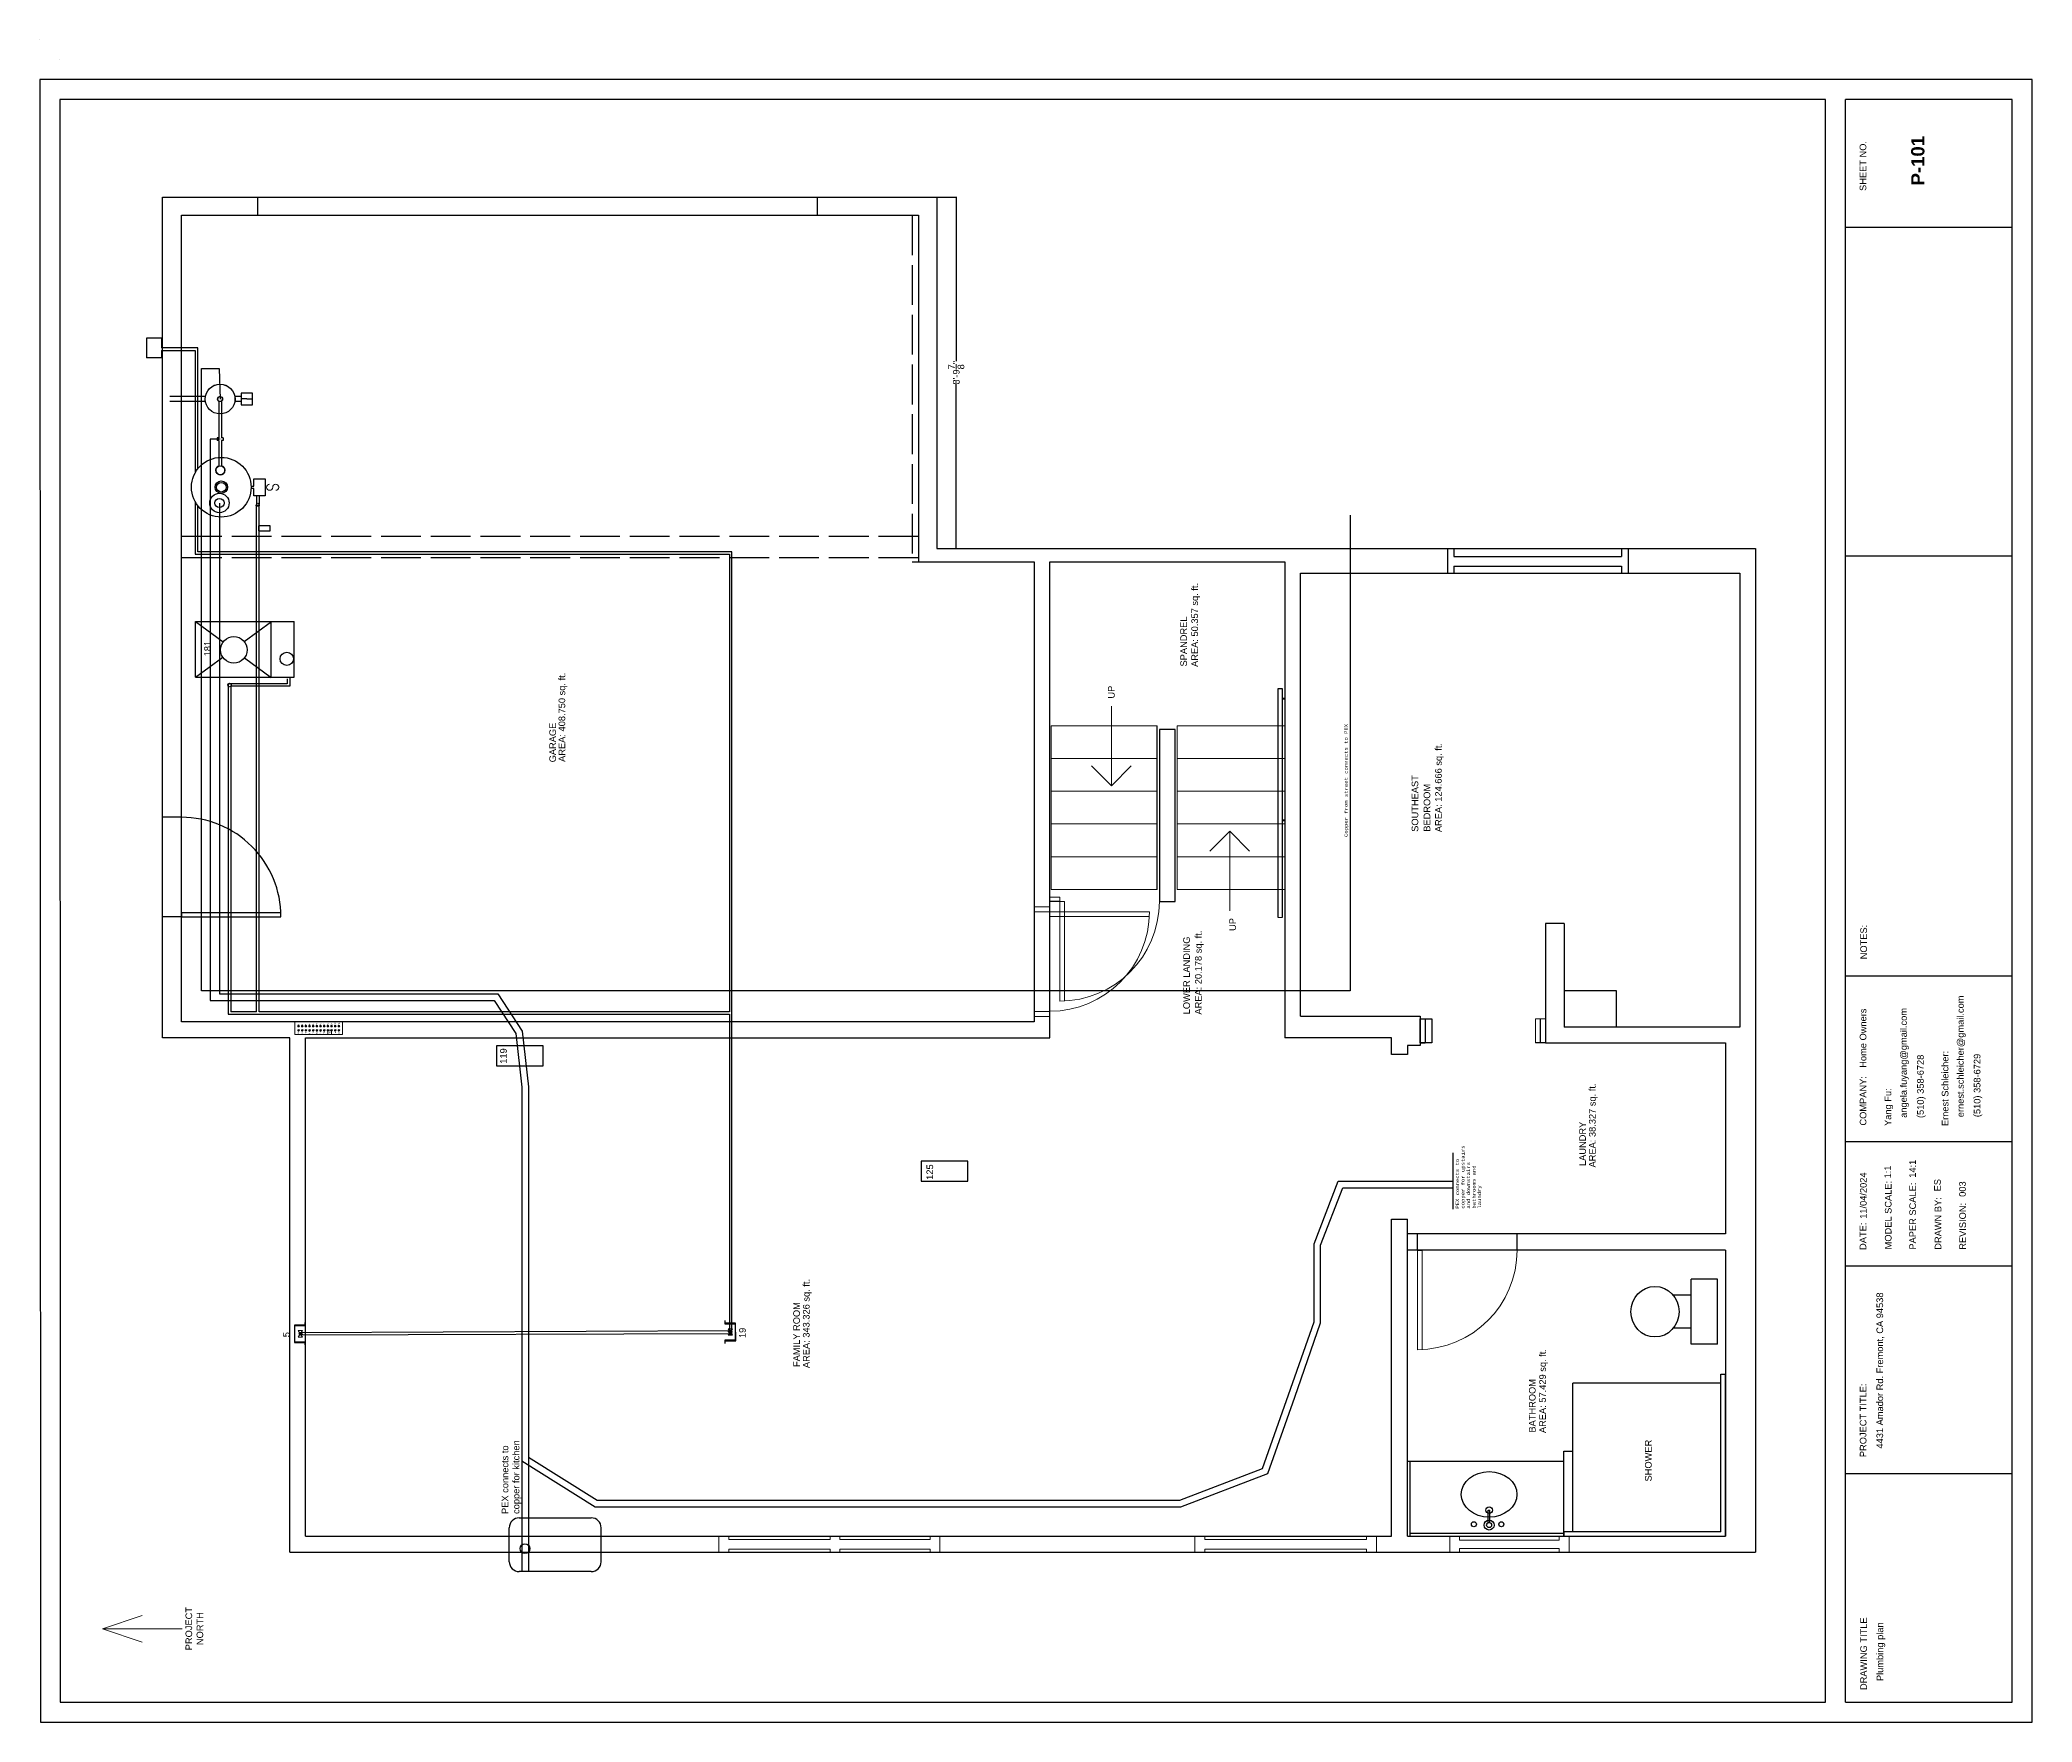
# Model space of a CAD drawing. Header units: inches. Extents: x -601 to 0, y 0 to 507.
import ezdxf

# ---------------------------------------------------------------- set-up
doc = ezdxf.new("R2010")
doc.units = ezdxf.units.IN
doc.header["$MEASUREMENT"] = 0
doc.header["$PDMODE"] = 35
doc.linetypes.add('ACAD_ISO02W100', pattern=[15, 12, -3])
doc.layers.get('0').update_dxf_attribs({"color": 1, "lineweight": 9})
doc.layers.get('Defpoints').update_dxf_attribs({"lineweight": 9})
for name, color, linetype, lineweight in [('00-page-edge', 7, 'Continuous', 9), ('A101-Floorplan-1st-floor', 7, 'Continuous', 9), ('A101-Text', 7, 'Continuous', 9), ('M103-Plumbing', 7, 'Continuous', 9)]:
    doc.layers.add(name, color=color, linetype=linetype, lineweight=lineweight)
doc.layers.add('Title Block', color=7, linetype='Continuous')
doc.layers.add('Title Block Text', color=7, linetype='Continuous')
doc.styles.add('Large', font='Arial Bold.ttf', dxfattribs={"height": 4})
doc.styles.add('Reg', font='Courier New.ttf', dxfattribs={"height": 1})
doc.styles.add('Small', font='Arial.ttf', dxfattribs={"height": 0.5})
doc.styles.get("Standard").update_dxf_attribs({"font": 'Arial.ttf', "height": 2})
doc.dimstyles.get("Standard").update_dxf_attribs({"dimtxt": 0.18, "dimasz": 0.1175, "dimexe": 0.18, "dimexo": 0.0625, "dimgap": 0.09, "dimtad": 0, "dimtoh": 1, "dimdec": 3, "dimzin": 0, "dimdsep": 46, "dimlunit": 4, "dimtxsty": 'Standard', "dimblk": 'ARCHTICK', "dimblk1": 'ARCHTICK', "dimblk2": 'ARCHTICK', "dimcen": 0.09, "dimadec": 1, "dimazin": 0, "dimtfac": 1, "dimtdec": 3, "dimtofl": 0, "dimtmove": 0, "dimatfit": 3, "dimfxl": 1, "dimtolj": 1, "dimtzin": 0, "dimarcsym": 0})

# ---------------------------------------------------------------- blocks, each defined once
blk = doc.blocks.new('L1-bathroom-door')
at = {"layer": 'A101-Floorplan-1st-floor'}
for p, q in [((0, 0), (-30, 0)), ((0, -1.375), (-30, -1.375))]:
    blk.add_line(p, q, dxfattribs=at)
at = {"layer": 'A101-Floorplan-1st-floor', "lineweight": 30}
blk.add_line((0, 0), (0, -1.375), dxfattribs=at)
at = {"layer": 'A101-Floorplan-1st-floor'}
blk.add_arc((0, 0), 30, 180, 270, dxfattribs=at)
blk = doc.blocks.new('L1-bathroom-window')
at = {"layer": 'A101-Floorplan-1st-floor'}
for p, q in [((0, 36), (-4.76, 36)), ((-3.69, 33), (-4.76, 33)), ((-3.69, 3), (-3.69, 33)), ((0, 33), (-1.19, 33)), ((-1.19, 3), (-1.19, 33)), ((-4.76, 3), (-3.69, 3)), ((-4.76, 0), (0, 0)), ((-1.19, 3), (0, 3))]:
    blk.add_line(p, q, dxfattribs=at)
at = {"layer": 'A101-Floorplan-1st-floor', "lineweight": 30}
for p, q in [((-4.76, 36), (-4.76, 33)), ((0, 36), (-0.01, 33)), ((-4.76, 3), (-4.76, 0)), ((-0.01, 3), (0, 0))]:
    blk.add_line(p, q, dxfattribs=at)
blk = doc.blocks.new('L1-family-room-window')
at = {"layer": 'A101-Floorplan-1st-floor'}
for p, q in [((0.01, 54.75), (-4.75, 54.75)), ((-3.93, 51.75), (-4.75, 51.75)), ((-3.93, 3), (-3.93, 51.75)), ((0.01, 51.75), (-0.93, 51.75)), ((-0.93, 3), (-0.93, 51.75)), ((-4.75, 3), (-3.93, 3)), ((-4.75, 0), (0.01, 0)), ((-0.93, 3), (0.01, 3))]:
    blk.add_line(p, q, dxfattribs=at)
at = {"layer": 'A101-Floorplan-1st-floor', "lineweight": 30}
for p, q in [((-4.75, 54.75), (-4.75, 51.75)), ((0.01, 54.75), (0.01, 51.75)), ((-4.75, 3), (-4.75, 0)), ((0, 3), (0.01, 0))]:
    blk.add_line(p, q, dxfattribs=at)
blk = doc.blocks.new('L1-family-room-patio-doors')
at = {"layer": 'A101-Floorplan-1st-floor'}
for p, q in [((0, 66.63), (-4.75, 66.63)), ((-0.07, 66.63), (-0.07, 63.63)), ((-3.93, 63.63), (-4.75, 63.63)), ((-3.93, 33.13), (-3.93, 63.63)), ((-0.93, 33.13), (-0.93, 63.63)), ((0, 63.63), (-0.93, 63.63)), ((-4.75, 33.13), (-3.93, 33.13)), ((-4.75, 30.13), (-3.93, 30.13)), ((-3.93, 3), (-3.93, 30.13)), ((-0.93, 33.13), (0, 33.13)), ((-0.93, 3), (-0.93, 30.13)), ((-0.93, 30.13), (0, 30.13)), ((-0.07, 33.13), (-0.07, 30.13)), ((-4.75, 3), (-3.93, 3)), ((-4.75, 0), (0, 0)), ((-0.93, 3), (0, 3)), ((-0.07, 3), (-0.07, 0))]:
    blk.add_line(p, q, dxfattribs=at)
at = {"layer": 'A101-Floorplan-1st-floor', "lineweight": 30}
for p, q in [((-4.75, 66.63), (-4.75, 63.63)), ((-4.75, 33.13), (-4.75, 30.13)), ((-4.75, 3), (-4.75, 0))]:
    blk.add_line(p, q, dxfattribs=at)
blk = doc.blocks.new('lower-landing-to-garage-door')
at = {"layer": 'A101-Floorplan-1st-floor'}
for p, q in [((30, 0), (28.62, 0)), ((30, 0), (30, -30)), ((28.62, 0), (28.62, -29.97))]:
    blk.add_line(p, q, dxfattribs=at)
blk.add_arc((30, 0), 30, 180, 270, dxfattribs=at)
blk = doc.blocks.new('garage-door-exit-to-trailer')
at = {"layer": 'A101-Floorplan-1st-floor', "lineweight": 30}
for p, q in [((0, 0), (0, -30)), ((1.25, 0), (0, 0)), ((1.25, 0), (1.25, -29.97))]:
    blk.add_line(p, q, dxfattribs=at)
blk.add_arc((0, 0), 30, 270, 0, dxfattribs=at)
blk = doc.blocks.new('spandrel-door')
at = {"layer": 'A101-Floorplan-1st-floor'}
for p, q in [((0, 0), (-30, 0)), ((0, -1.38), (0, 0)), ((0, -1.38), (-29.97, -1.38))]:
    blk.add_line(p, q, dxfattribs=at)
blk.add_arc((0, 0), 30, 180, 270, dxfattribs=at)
blk = doc.blocks.new('L1-toilet')
at = {"lineweight": 30}
for p, q in [((-14.81, 8), (-14.81, 13.4)), ((-4.81, 8), (-4.81, 13.4)), ((-19.63, 0), (-19.63, 8)), ((-19.63, 8), (0, 8)), ((0, 0), (0, 8)), ((-19.63, 0), (0, 0))]:
    blk.add_line(p, q, dxfattribs=at)
blk.add_ellipse((-9.81, 18.88), major_axis=(7.62, 0), ratio=0.95082, dxfattribs=at)
blk = doc.blocks.new('L1-bathroom-sink-faucets-bowl')
at = {"lineweight": 30}
for p, q in [((2.21, 0.25), (5.98, 0.25)), ((5.98, 0.25), (5.98, -0.25)), ((2.21, -0.25), (5.98, -0.25))]:
    blk.add_line(p, q, dxfattribs=at)
for centre, radius in [((1.5, 0), 1.5), ((1.5, 0), 0.75), ((1.75, 4.59), 0.75), ((6, 0), 1), ((1.75, -3.69), 0.75)]:
    blk.add_circle(centre, radius, dxfattribs=at)
blk.add_ellipse((10.75, 0), major_axis=(0, -8.38), ratio=0.820896, dxfattribs=at)
blk = doc.blocks.new('L1-granite-splash-and-counter')
at = {"layer": 'A101-Floorplan-1st-floor', "lineweight": 30}
for p, q in [((0, 0), (22.63, 0)), ((0, 0), (0, -0.88)), ((22.63, 0), (22.63, -47.13)), ((0, -0.88), (22.63, -0.88)), ((0, -0.88), (0, -47.13)), ((0.88, -47.13), (0.88, -0.88)), ((0, -47.13), (0.88, -47.13)), ((0.88, -47.13), (22.63, -47.13))]:
    blk.add_line(p, q, dxfattribs=at)
blk = doc.blocks.new('L1-shower-tiles-and-glass-walls')
at = {"layer": 'A101-Floorplan-1st-floor', "lineweight": 30}
for p, q in [((1.37, 48.75), (0, 48.75)), ((0, 48.75), (0, 48.75)), ((0, 48.75), (0, 0)), ((1.37, 1.37), (1.37, 48.75)), ((1.37, 48.75), (25.62, 48.75)), ((25.62, 48.75), (25.62, 46)), ((1.37, 46), (46.12, 46)), ((46.12, 1.37), (46.12, 46)), ((0, 0), (48.88, 0)), ((1.37, 1.37), (48.88, 1.37)), ((48.88, 1.37), (48.88, 0))]:
    blk.add_line(p, q, dxfattribs=at)
blk = doc.blocks.new('L2-S-gas-shutoff-valve')
at = {"layer": 'M103-Plumbing'}
for p, q in [((-0.88, 0.6), (0.88, -0.58)), ((-0.88, -0.58), (0.88, 0.6))]:
    blk.add_line(p, q, dxfattribs=at)
at = {"layer": 'M103-Plumbing', "lineweight": 30}
for p, q in [((-0.88, 0.6), (-0.88, -0.58)), ((0.88, 0.6), (0.88, -0.58))]:
    blk.add_line(p, q, dxfattribs=at)
at = {"layer": 'M103-Plumbing'}
blk.add_lwpolyline([(0, 0.01), (0, 0.67), (0.08, 0.67)], dxfattribs=at)
at = {"layer": 'M103-Plumbing', "lineweight": 30}
blk.add_circle((0, 0), 0.433, dxfattribs=at)
blk = doc.blocks.new('L2-N-gas-shutoff-valve')
at = {"layer": 'M103-Plumbing'}
for p, q in [((-1.05, 0.72), (-1.05, 0.36)), ((0, 0), (-1.05, 0.72)), ((-1.05, 0.36), (-1.05, 0)), ((-1.05, -0.36), (-1.05, 0)), ((0, 0), (-1.05, -0.72)), ((0, 0), (1.05, 0.72)), ((0, 0), (1.05, -0.72)), ((1.05, 0.72), (1.05, 0.36)), ((1.05, 0.36), (1.05, 0)), ((1.05, -0.36), (1.05, 0)), ((-1.05, -0.72), (-1.05, -0.36)), ((1.05, -0.72), (1.05, -0.36))]:
    blk.add_line(p, q, dxfattribs=at)
blk.add_lwpolyline([(0, 0), (0, -0.7), (-0.18, -0.7)], dxfattribs=at)
at = {"layer": 'M103-Plumbing', "lineweight": 30}
blk.add_circle((0, 0), 0.375, dxfattribs=at)
blk = doc.blocks.new('L1-south-stairway-5-steps')
at = {"layer": 'A101-Floorplan-1st-floor', "lineweight": 5}
for p, q in [((-49.375, 0), (0, 0)), ((-49.375, 0), (-49.375, -32.40625)), ((-39.5, 0), (-39.5, -32.40625)), ((-29.625, 0), (-29.625, -32.40625)), ((-19.75, 0), (-19.75, -32.40625)), ((-9.875, 0), (-9.875, -32.40625)), ((0, 0), (0, -32.40625))]:
    blk.add_line(p, q, dxfattribs=at)
blk = doc.blocks.new('L1-south-stairway-handrail')
at = {"layer": 'A101-Floorplan-1st-floor', "lineweight": -3}
for p, q in [((-57.8, 1.25), (11.23, 1.25)), ((11.23, 0), (-57.8, 0)), ((-28.71, -0.75), (-28.71, 0)), ((-28.46, -0.75), (-28.46, 0)), ((8.09, 0), (8.09, -0.75)), ((8.34, 0), (8.34, -0.75)), ((11.23, 1.25), (11.23, 0))]:
    blk.add_line(p, q, dxfattribs=at)
at = {"layer": 'A101-Floorplan-1st-floor', "lineweight": 5}
blk.add_line((-57.8, 1.25), (-57.8, 0), dxfattribs=at)
blk = doc.blocks.new('L1-arrow')
at = {"lineweight": 5}
for p, q in [((188.32, -365.98), (182.32, -359.98)), ((182.32, -365.98), (164.32, -365.98)), ((182.32, -365.98), (188.32, -365.98)), ((188.32, -365.98), (182.32, -371.98))]:
    blk.add_line(p, q, dxfattribs=at)
blk = doc.blocks.new('L1-ceiling-register-119')
at = {"layer": 'A101-Floorplan-1st-floor', "lineweight": 30}
for p, q in [((-6, 0, -95.12), (-6, -14, -95.12)), ((0, 0, -95.12), (-6, 0, -95.12)), ((0, -14, -95.12), (0, 0, -95.12)), ((-6, -14, -95.12), (0, -14, -95.12))]:
    blk.add_line(p, q, dxfattribs=at)
blk = doc.blocks.new('L1-south-east-bedroom-window')
at = {"layer": 'A101-Floorplan-1st-floor', "lineweight": -3}
for p, q in [((7.5, 54.5), (0, 54.5)), ((0, 54.5), (0, 52.5)), ((7.5, 54.5), (7.5, 52.5)), ((2.15, 52.5), (0, 52.5)), ((2.15, 52.5), (2.13, 2)), ((5.1, 52.5), (5.12, 2)), ((7.5, 52.5), (5.1, 52.5)), ((2.13, 2), (0, 2)), ((0, 2), (0, 0)), ((7.5, 0), (0, 0)), ((7.5, 2), (5.12, 2)), ((7.5, 2), (7.5, 0))]:
    blk.add_line(p, q, dxfattribs=at)
blk = doc.blocks.new('L1-framing-for-expansion-tank')
at = {"layer": 'A101-Floorplan-1st-floor', "lineweight": -3}
for p, q in [((1, 14.24), (1, 24.95)), ((2.5, 14.22), (2.5, 24.95)), ((1, 3.5), (1, 5.36)), ((1.75, 1.75), (1.75, 3.5)), ((1.75, 1.75), (1.75, 0)), ((2.5, 3.5), (2.5, 5.38))]:
    blk.add_line(p, q, dxfattribs=at)
blk.add_lwpolyline([(0, 0), (3.5, 0), (3.5, 3.5), (0, 3.5)], close=True, dxfattribs=at)
blk.add_lwpolyline([(0, 0), (3.5, 0), (3.5, 3.5), (0, 3.5)], close=True, dxfattribs=at)
blk = doc.blocks.new('L1-expansion-tank-186')
at = {"layer": 'M103-Plumbing', "lineweight": -3}
for radius in [4.49, 0.75]:
    blk.add_circle((0.7, 4.44, -54.75), radius, dxfattribs=at)
blk = doc.blocks.new('L1-expansion-tank-186-reference')
at = {"layer": 'A101-Floorplan-1st-floor', "lineweight": -3}
for radius in [4.49, 0.75]:
    blk.add_circle((388.22, -77.44), radius, dxfattribs=at)
blk = doc.blocks.new('L1-water-heater-184-reference')
at = {"layer": 'A101-Floorplan-1st-floor'}
for p, q in [((0, -13.66), (0, -13.25)), ((0, -17.33), (0, -17.57))]:
    blk.add_line(p, q, dxfattribs=at)
at = {"layer": 'A101-Floorplan-1st-floor', "lineweight": -3}
blk.add_lwpolyline([(0.37, -9), (0.37, -9.86), (2.56, -9.86), (2.56, -13.25), (-2.56, -13.25), (-2.56, -9.86), (-0.38, -9.86), (-0.38, -9)], dxfattribs=at)
for centre, radius in [((0, 0), 9), ((-4.75, 0.55), 2.93), ((-4.75, 0.55), 1.39), ((0, 0), 1.88), ((0, 0), 1.45), ((5.1, 0.27), 1.39)]:
    blk.add_circle(centre, radius, dxfattribs=at)
at = {"layer": 'A101-Floorplan-1st-floor'}
for centre, start, end in [((0, -14.57), 0, 180), ((0, -14.59), 180, 270), ((0, -16.42), 180, 90)]:
    blk.add_arc(centre, 0.916, start, end, dxfattribs=at)
blk = doc.blocks.new('L1-furnace-181-reference')
at = {"layer": 'A101-Floorplan-1st-floor', "lineweight": -3}
for p, q in [((0, 29.75), (6.04, 21.52)), ((0, 29.75), (0, 0)), ((16.8, 29.75), (16.8, 0)), ((10.77, 15.08), (16.8, 6.87)), ((0, 0), (16.8, 0))]:
    blk.add_line(p, q, dxfattribs=at)
for points in [[(0, 29.75), (16.8, 29.75), (10.65, 21.42)], [(5.89, 14.99), (-0.01, 7), (16.8, 7)]]:
    blk.add_lwpolyline(points, dxfattribs=at)
for centre, radius in [((8.27, 18.2), 4), ((5.56, 2.25), 2)]:
    blk.add_circle(centre, radius, dxfattribs=at)
blk = doc.blocks.new('L1-186')
at = {"layer": 'A101-Floorplan-1st-floor', "lineweight": -3}
for radius in [4.49, 0.75]:
    blk.add_circle((0, 0), radius, dxfattribs=at)
blk = doc.blocks.new('_ArchTick')
at = {"color": 0, "linetype": 'ByBlock', "lineweight": 30, "const_width": 0.15}
blk.add_lwpolyline([(-0.5, -0.5), (0.5, 0.5)], dxfattribs=at)
blk = doc.blocks.new('*D456')
at = {"layer": 'A101-Text', "color": 0, "lineweight": -2, "transparency": 16777216}
for p, q in [((-330.13, 459.75), (-324.13, 459.75)), ((-324.31, 459.75), (-324.31, 410.26)), ((-324.31, 353.82), (-324.31, 403.31)), ((-330.13, 353.82), (-324.13, 353.82))]:
    blk.add_line(p, q, dxfattribs=at)
at = {"layer": 'Defpoints', "color": 0, "lineweight": 5, "transparency": 16777216}
for p in [(-330.19, 459.75), (-330.19, 353.82), (-324.31, 353.82)]:
    blk.add_point(p, dxfattribs=at)
at = {"layer": 'A101-Text', "color": 0, "lineweight": -2, "transparency": 16777216, "xscale": 0.1175, "yscale": 0.1175, "zscale": 0.1175}
for p, rotation in [((-324.31, 459.75), 90), ((-324.31, 353.82), 270)]:
    blk.add_blockref('_ArchTick', p, dxfattribs=dict(at, rotation=rotation))
at = {"layer": 'A101-Text', "color": 0, "lineweight": 5, "transparency": 16777216, "insert": (-324.31, 406.78), "char_height": 2, "attachment_point": 5, "rotation": 90}
blk.add_mtext('\\A1;8\'-9{\\H1x;\\S7/8;}"', dxfattribs=at)
blk = doc.blocks.new('GE-125A-subpanel-171')
at = {"lineweight": 5}
for p, q in [((0, -14.38, -48.5), (0, 0, -48.5)), ((0, 0, -48.5), (3.75, 0, -48.5)), ((3.75, -15.19, -48.5), (3.75, 0.81, -48.5)), ((1, -1.11, -48.5), (1.5, -1.11, -48.5)), ((1, -2.21, -48.5), (1.5, -2.21, -48.5)), ((1, -3.32, -48.5), (1.5, -3.32, -48.5)), ((1, -4.42, -48.5), (1.5, -4.42, -48.5)), ((1, -5.53, -48.5), (1.5, -5.53, -48.5)), ((1.25, -1.36, -48.5), (1.25, -0.86, -48.5)), ((1.25, -2.46, -48.5), (1.25, -1.96, -48.5)), ((1.25, -3.57, -48.5), (1.25, -3.07, -48.5)), ((1.25, -4.67, -48.5), (1.25, -4.17, -48.5)), ((1.25, -5.78, -48.5), (1.25, -5.28, -48.5)), ((2.25, -1.11, -48.5), (2.75, -1.11, -48.5)), ((2.25, -2.21, -48.5), (2.75, -2.21, -48.5)), ((2.25, -3.32, -48.5), (2.75, -3.32, -48.5)), ((2.25, -4.42, -48.5), (2.75, -4.42, -48.5)), ((2.25, -5.53, -48.5), (2.75, -5.53, -48.5)), ((2.5, -1.36, -48.5), (2.5, -0.86, -48.5)), ((2.5, -2.46, -48.5), (2.5, -1.96, -48.5)), ((2.5, -3.57, -48.5), (2.5, -3.07, -48.5)), ((2.5, -4.67, -48.5), (2.5, -4.17, -48.5)), ((2.5, -5.78, -48.5), (2.5, -5.28, -48.5)), ((1.25, -9.96, -48.5), (0, -9.96, -48.5)), ((0, -9.96, -48.5), (0, -11.06, -48.5)), ((0, -11.06, -48.5), (1.25, -11.06, -48.5)), ((1, -6.64, -48.5), (1.5, -6.64, -48.5)), ((1, -7.74, -48.5), (1.5, -7.74, -48.5)), ((1, -8.85, -48.5), (1.5, -8.85, -48.5)), ((1, -9.96, -48.5), (1.5, -9.96, -48.5)), ((1, -11.06, -48.5), (1.5, -11.06, -48.5)), ((1.25, -6.89, -48.5), (1.25, -6.39, -48.5)), ((1.25, -7.99, -48.5), (1.25, -7.49, -48.5)), ((1.25, -9.1, -48.5), (1.25, -8.6, -48.5)), ((1.25, -10.21, -48.5), (1.25, -9.71, -48.5)), ((1.25, -11.06, -48.5), (1.25, -9.96, -48.5)), ((1.25, -11.31, -48.5), (1.25, -10.81, -48.5)), ((1.25, -12.42, -48.5), (1.25, -11.92, -48.5)), ((2.25, -6.64, -48.5), (2.75, -6.64, -48.5)), ((2.25, -7.74, -48.5), (2.75, -7.74, -48.5)), ((2.25, -8.85, -48.5), (2.75, -8.85, -48.5)), ((2.25, -9.96, -48.5), (2.75, -9.96, -48.5)), ((2.25, -11.06, -48.5), (2.75, -11.06, -48.5)), ((2.5, -6.89, -48.5), (2.5, -6.39, -48.5)), ((2.5, -7.99, -48.5), (2.5, -7.49, -48.5)), ((2.5, -9.1, -48.5), (2.5, -8.6, -48.5)), ((2.5, -10.21, -48.5), (2.5, -9.71, -48.5)), ((2.5, -11.31, -48.5), (2.5, -10.81, -48.5)), ((2.5, -12.42, -48.5), (2.5, -11.92, -48.5)), ((0, -14.38, -48.5), (3.75, -14.38, -48.5)), ((1, -12.17, -48.5), (1.5, -12.17, -48.5)), ((1, -13.27, -48.5), (1.5, -13.27, -48.5)), ((1.25, -13.52, -48.5), (1.25, -13.02, -48.5)), ((2.25, -12.17, -48.5), (2.75, -12.17, -48.5)), ((2.25, -13.27, -48.5), (2.75, -13.27, -48.5)), ((2.5, -13.52, -48.5), (2.5, -13.02, -48.5))]:
    blk.add_line(p, q, dxfattribs=at)
for centre in [(1.25, -1.11, -48.5), (1.25, -2.21, -48.5), (1.25, -3.32, -48.5), (1.25, -4.42, -48.5), (1.25, -5.53, -48.5), (2.5, -1.11, -48.5), (2.5, -2.21, -48.5), (2.5, -3.32, -48.5), (2.5, -4.42, -48.5), (2.5, -5.53, -48.5), (1.25, -6.64, -48.5), (1.25, -7.74, -48.5), (1.25, -8.85, -48.5), (1.25, -9.96, -48.5), (1.25, -11.06, -48.5), (1.25, -12.17, -48.5), (2.5, -6.64, -48.5), (2.5, -7.74, -48.5), (2.5, -8.85, -48.5), (2.5, -9.96, -48.5), (2.5, -11.06, -48.5), (2.5, -12.17, -48.5), (1.25, -13.27, -48.5), (2.5, -13.27, -48.5)]:
    blk.add_circle(centre, 0.25, dxfattribs=at)
at = {"lineweight": 5, "style": 'Small'}
for s, p in [('nc', (0.13, -1.28, -48.5)), ('nc', (0.13, -2.39, -48.5)), ('12', (0.12, -5.79, -48.5)), ('nc', (0.14, -3.49, -48.5)), ('11', (0.18, -4.7, -48.5)), ('1', (2.77, -1.36, -48.5)), ('3', (2.83, -3.59, -48.5)), ('2', (2.83, -2.47, -48.5)), ('4', (2.85, -4.67, -48.5)), ('5', (2.84, -5.79, -48.5)), ('13', (0.1, -6.92, -48.5)), ('14', (0.11, -8, -48.5)), ('15', (0.11, -9.11, -48.5)), ('16', (0.12, -10.82, -48.5)), ('nc', (0.14, -12.36, -48.5)), ('10', (2.83, -12.42, -48.5)), ('6', (2.85, -8.02, -48.5)), ('7', (2.86, -9.11, -48.5)), ('9', (2.87, -11.28, -48.5)), ('8', (2.88, -10.2, -48.5)), ('nc', (2.87, -6.81, -48.5)), ('nc', (0.13, -13.46, -48.5)), ('nc', (2.86, -13.46, -48.5))]:
    blk.add_text(s, height=0.5, dxfattribs=at).set_placement(p)
blk = doc.blocks.new('north-arrow')
at = {"layer": '00-page-edge', "lineweight": 5}
for points in [[(-3.99, -12), (0, 0), (4, -12)], [(0, 0), (0, -12), (0, -24)]]:
    blk.add_lwpolyline(points, dxfattribs=at)
blk = doc.blocks.new('kitchen-sink-for-m103')
at = {"layer": 'M103-Plumbing', "lineweight": -3}
for p, q in [((15.66, -153.52), (25.88, -153.52)), ((12.66, -178.21), (12.66, -156.52)), ((28.88, -156.52), (28.88, -178.21)), ((15.66, -181.21), (25.88, -181.21))]:
    blk.add_line(p, q, dxfattribs=at)
blk.add_circle((19.6, -158.24), 1.45, dxfattribs=at)
for centre, start, end in [((15.66, -156.52), 90, 180), ((25.88, -156.52), 0, 90), ((15.66, -178.21), 180, 270), ((25.88, -178.21), 270, 0)]:
    blk.add_arc(centre, 3, start, end, dxfattribs=at)

msp = doc.modelspace()

# ---------------------------------------------------------------- linework, layer by layer
for p, q in [((-50.2738, 6), (-50.2738, 6)), ((-50.2738, 6), (-50.2738, 6)), ((-48, 6), (-48, 6)), ((-48, 6), (-48, 6))]:
    msp.add_line(p, q)
at = {"layer": '00-page-edge', "lineweight": -3}
for p, q in [((-600.5321, 507.1409), (-600.5321, 507.1368)), ((-594.53, 501.1409), (-594.53, 501.1368)), ((0, 495.1368), (-600.528, 495.1368)), ((-600.528, 495.1368), (-600.3627, 0)), ((0, 0), (0, 495.1368)), ((-62.2738, 489.1368), (-594.526, 489.1368)), ((-594.526, 489.1368), (-594.3654, 6)), ((-62.2738, 6), (-62.2738, 489.1368)), ((-600.3627, 0), (0, 0)), ((-594.3654, 6), (-62.2738, 6))]:
    msp.add_line(p, q, dxfattribs=at)
at = {"layer": 'A101-Floorplan-1st-floor', "lineweight": -3}
for p, q in [((-563.5342, 206.3187), (-563.5342, 459.7508)), ((-563.5342, 459.7508), (-330.1905, 459.7508)), ((-534.8467, 454.2508), (-534.8467, 459.7508)), ((-366.1592, 454.2508), (-366.1592, 459.7508)), ((-330.1905, 459.7508), (-330.1905, 353.8173)), ((-330.1905, 353.8173), (-83.4108, 353.8173)), ((-296.0898, 206.3187), (-296.0898, 349.8187)), ((-296.0898, 349.8187), (-225.3085, 349.8187)), ((-225.3085, 349.8187), (-225.3085, 206.3187)), ((-83.4108, 353.8173), (-83.4108, 51.2875)), ((-220.5585, 212.8187), (-220.5585, 346.3187)), ((-220.5585, 346.3187), (-88.1608, 346.3187)), ((-88.1608, 346.3187), (-88.1608, 209.5062)), ((-263.7148, 251.0048), (-263.7148, 300.3798)), ((-557.8467, 272.7821), (-563.5342, 272.7821)), ((-293.0898, 247.3701), (-296.0898, 247.3701)), ((-557.8467, 242.7861), (-563.5342, 242.7861)), ((-141.0983, 240.7562), (-146.6835, 240.7562)), ((-146.6835, 240.7562), (-146.6835, 204.7562)), ((-141.0983, 240.7562), (-141.0983, 209.5062)), ((-125.317, 220.5062), (-141.0983, 220.5062)), ((-125.317, 209.5062), (-125.317, 220.5062)), ((-220.5585, 212.8187), (-184.4648, 212.8187)), ((-184.4648, 212.8187), (-184.4648, 203.9437)), ((-184.4648, 204.7562), (-184.4648, 212.0062)), ((-184.4648, 212.0062), (-180.9648, 212.0062)), ((-182.9648, 212.0062), (-182.9648, 204.7562)), ((-180.9648, 212.0062), (-180.9648, 204.7562)), ((-148.1835, 204.7562), (-148.1835, 212.0062)), ((-146.6835, 212.0062), (-146.6835, 204.7562)), ((-525.2217, 206.3187), (-563.5342, 206.3187)), ((-525.2217, 51.2875), (-525.2217, 206.3187)), ((-520.4717, 56.0375), (-520.4717, 206.3187)), ((-520.4717, 206.3187), (-296.0898, 206.3187)), ((-193.0655, 206.3187), (-225.3085, 206.3187)), ((-193.0655, 201.2562), (-193.0655, 206.3187)), ((-184.4648, 204.7562), (-182.9648, 204.7562)), ((-180.9648, 204.7562), (-184.4648, 204.7562)), ((-146.6835, 204.7562), (-149.6835, 204.7562)), ((-146.6835, 204.7562), (-92.4335, 204.7562)), ((-88.1608, 209.5062), (-141.0983, 209.5062)), ((-92.4335, 204.7562), (-92.4335, 147.1625)), ((-188.3155, 201.2562), (-193.0655, 201.2562)), ((-184.4648, 203.9437), (-188.3155, 203.9437)), ((-188.3155, 203.9437), (-188.3155, 201.2562)), ((-193.0655, 56.0375), (-193.0655, 151.6)), ((-193.0655, 151.6), (-188.3155, 151.6)), ((-188.3155, 56.0375), (-188.3155, 151.6)), ((-92.4335, 147.1625), (-188.3155, 147.1625)), ((-185.253, 147.1625), (-188.3155, 147.1625)), ((-185.253, 142.2875), (-185.253, 147.1625)), ((-155.253, 142.2875), (-155.253, 147.1625)), ((-92.4335, 142.2875), (-188.3155, 142.2875)), ((-92.4335, 142.2875), (-92.4335, 56.0375)), ((-520.4717, 56.0375), (-193.0655, 56.0375)), ((-188.3155, 56.0375), (-92.4335, 56.0375)), ((-525.2217, 51.2875), (-83.4108, 51.2875))]:
    msp.add_line(p, q, dxfattribs=at)
at = {"layer": 'A101-Floorplan-1st-floor', "linetype": 'ACAD_ISO02W100', "lineweight": -3}
for p, q in [((-337.5967, 454.2508), (-337.5967, 349.8187)), ((-335.6905, 357.4437), (-557.8467, 357.4437)), ((-335.6905, 350.9437), (-557.8467, 350.9437))]:
    msp.add_line(p, q, dxfattribs=at)
at = {"layer": 'A101-Floorplan-1st-floor', "lineweight": 5}
for p, q in [((-295.6523, 300.3798), (-295.6523, 251.0048)), ((-263.7148, 300.3798), (-295.6523, 300.3798)), ((-263.7148, 290.5048), (-295.6523, 290.5048)), ((-263.7148, 280.6298), (-295.6523, 280.6298)), ((-263.7148, 270.7548), (-295.6523, 270.7548)), ((-263.7148, 260.8798), (-295.6523, 260.8798)), ((-293.0898, 248.7451), (-296.0898, 248.7451)), ((-263.7148, 251.0048), (-295.6523, 251.0048)), ((-293.0898, 247.3701), (-293.0898, 248.7451)), ((-296.0898, 245.7878), (-300.8398, 245.7878)), ((-296.0898, 244.2878), (-300.8398, 244.2878)), ((-300.8398, 214.2563), (-296.0898, 214.2563)), ((-300.8398, 212.7563), (-296.0898, 212.7563)), ((-149.6835, 204.7562), (-149.6835, 212.0062)), ((-149.6835, 212.0062), (-146.6835, 212.0062)), ((-296.0898, 206.3187), (-297.4648, 206.3187))]:
    msp.add_line(p, q, dxfattribs=at)
at = {"layer": 'A101-Floorplan-1st-floor', "lineweight": -3}
msp.add_lwpolyline([(-337.5967, 349.8187), (-300.8398, 349.8187), (-300.8398, 211.0687), (-557.8467, 211.0687), (-557.8467, 454.2508), (-335.6905, 454.2508), (-335.6905, 349.8187)], dxfattribs=at)
for points in [[(-534.628, 359.1248), (-531.128, 359.1248), (-531.128, 360.6248), (-534.628, 360.6248)], [(-258.3398, 247.3701), (-258.3398, 299.2672), (-263.0898, 299.2672), (-263.0898, 247.3701)]]:
    msp.add_lwpolyline(points, close=True, dxfattribs=at)
at = {"layer": 'M103-Plumbing', "lineweight": -3}
for p, q in [((-568.4089, 417.2552), (-568.4089, 411.2552)), ((-563.9089, 417.2552), (-568.4089, 417.2552)), ((-563.9089, 417.2552), (-563.9089, 414.2552)), ((-563.9089, 411.2552), (-568.4089, 411.2552)), ((-563.9089, 413.5052), (-563.9089, 411.2552)), ((-546.5706, 398.2069), (-546.5706, 394.3809)), ((-539.8972, 399.6529), (-541.7767, 399.6529)), ((-539.8972, 398.1529), (-541.7614, 398.1529)), ((-546.5706, 387.2042), (-547.1305, 387.2042)), ((-547.1305, 387.2042), (-547.1305, 386.329)), ((-546.5706, 386.329), (-547.1305, 386.329)), ((-545.3051, 387.2042), (-545.7789, 387.2042)), ((-545.3051, 386.329), (-545.7756, 386.329)), ((-545.3051, 387.2042), (-545.3051, 386.329)), ((-553.6825, 367.8463), (-553.6825, 352.0843)), ((-552.9325, 352.8343), (-552.9325, 366.7245)), ((-535.3467, 366.711), (-535.3467, 366.836)), ((-535.3467, 366.836), (-535.2217, 366.836)), ((-535.3467, 366.711), (-534.3467, 366.711)), ((-535.2217, 369.586), (-535.2217, 366.836)), ((-535.2217, 214.1571), (-535.2217, 366.836)), ((-534.4717, 369.586), (-534.4717, 367.086)), ((-534.4717, 214.1571), (-534.4717, 367.086)), ((-534.4717, 366.836), (-534.3467, 366.836)), ((-534.3467, 366.711), (-534.3467, 366.836)), ((-553.6825, 352.0843), (-392.6787, 352.0843)), ((-391.9306, 352.8343), (-552.9325, 352.8343)), ((-392.6787, 352.0843), (-392.6798, 214.1571)), ((-391.9306, 117.1768), (-391.9306, 352.8343)), ((-543.7217, 312.6571), (-543.7217, 213.4071)), ((-525.9717, 313.0321), (-543.3467, 313.0321)), ((-525.2217, 312.2821), (-542.9717, 312.2821)), ((-542.9717, 312.2821), (-542.9717, 214.1571)), ((-525.9717, 314.5412), (-525.9717, 313.0321)), ((-525.2217, 314.9748), (-525.2217, 312.2821)), ((-537.811, 220.4117), (-537.811, 220.4117)), ((-543.7217, 213.4071), (-392.6786, 213.4071)), ((-535.2217, 214.1571), (-542.9717, 214.1571)), ((-392.6798, 214.1571), (-534.4717, 214.1571)), ((-392.6798, 213.4071), (-392.6806, 117.9722)), ((-174.5964, 171.5915), (-174.5964, 154.6029)), ((-522.0378, 116.7147), (-391.9306, 117.1768)), ((-392.7167, 117.971), (-522.0323, 117.4071)), ((-520.4997, 119.7134), (-520.5006, 119.7134)), ((-392.8449, 117.6536), (-392.8449, 117.6536)), ((-455.222, 78.8049), (-455.222, 45.4267)), ((-453.222, 79.9098), (-453.222, 45.4267))]:
    msp.add_line(p, q, dxfattribs=at)
at = {"layer": 'M103-Plumbing', "color": 150, "lineweight": -3}
for p, q in [((-546.5706, 398.2069), (-546.5706, 387.2042)), ((-545.8203, 398.2099), (-545.7789, 387.2042)), ((-546.5706, 386.329), (-546.5706, 378.7084)), ((-545.7756, 386.329), (-545.747, 378.7112))]:
    msp.add_line(p, q, dxfattribs=at)
at = {"layer": 'M103-Plumbing', "color": 4, "linetype": 'Continuous', "lineweight": -3}
msp.add_line((-545.8654, 217.5367), (-545.8651, 217.5319), dxfattribs=at)
at = {"layer": 'M103-Plumbing', "lineweight": -3}
for points in [[(-552.9325, 377.8225), (-552.9325, 399.6529), (-552.9325, 414.2552), (-563.9089, 414.2552)], [(-563.9089, 413.5052), (-553.6825, 413.5052), (-553.6825, 399.6529), (-553.6825, 376.7008)], [(-205.5343, 363.8103), (-205.5343, 220.4117), (-546.3947, 220.4117), (-551.7563, 220.4117), (-551.7563, 408.0161), (-546.4468, 408.0161), (-546.1981, 398.8578)], [(-546.183, 386.7607), (-549.2167, 386.7607), (-549.2167, 217.5319), (-503.2426, 217.5319), (-463.603, 217.5319), (-457.0898, 207.5687), (-455.222, 191.4323), (-455.222, 151.6993), (-455.222, 99.6943), (-455.222, 78.8049), (-433.1219, 64.9086), (-410.4879, 64.9086), (-256.5768, 64.9086), (-230.3673, 74.9269), (-222.2836, 98.011), (-214.4636, 120.3415), (-214.4636, 143.826), (-207.801, 161.0758), (-174.5964, 161.0758)], [(-535.3467, 369.586), (-535.2217, 369.586), (-535.3467, 369.586), (-535.3467, 369.711)], [(-534.3467, 369.586), (-534.4717, 369.586), (-534.3467, 369.586), (-534.3467, 369.711)]]:
    msp.add_lwpolyline(points, dxfattribs=at)
at = {"layer": 'M103-Plumbing', "linetype": 'Continuous', "lineweight": -3}
msp.add_lwpolyline([(-546.3947, 367.5197), (-546.3947, 219.5319), (-503.2426, 219.5319), (-462.521, 219.5319), (-455.1574, 208.2678), (-453.222, 191.5477), (-453.222, 151.6993), (-453.222, 99.6943), (-453.222, 79.9098), (-432.5454, 66.9086), (-410.4879, 66.9086), (-256.946, 66.9086), (-231.9482, 76.4638), (-224.1712, 98.672), (-216.4636, 120.6816), (-216.4636, 144.1988), (-209.1725, 163.0758), (-174.5964, 163.0758)], dxfattribs=at)
at = {"layer": 'M103-Plumbing', "lineweight": -3}
for points in [[(-520.4997, 120.4634), (-520.6306, 120.4634), (-520.6257, 119.7134), (-523.7904, 119.7134), (-523.7565, 114.4634), (-520.6255, 114.4634), (-520.6255, 113.7134), (-520.4997, 113.7134), (-520.4997, 114.5884), (-523.6321, 114.5884), (-523.6632, 119.5884), (-520.4997, 119.5884)], [(-394.0729, 114.2496), (-393.942, 114.2496), (-393.947, 114.9996), (-390.7823, 114.9996), (-390.8161, 120.2496), (-393.9471, 120.2496), (-393.9471, 120.9996), (-394.0729, 120.9996), (-394.0729, 120.1246), (-390.9406, 120.1246), (-390.9095, 115.1246), (-394.0729, 115.1246)]]:
    msp.add_lwpolyline(points, close=True, dxfattribs=at)
for centre, radius in [((-546.1981, 398.8578), 4.4924), ((-545.8467, 372.2735), 9), ((-546.3947, 367.5197), 1.3886), ((-534.8467, 367.086), 0.375), ((-543.3467, 312.6571), 0.5303)]:
    msp.add_circle(centre, radius, dxfattribs=at)
for centre, radius, start, end in [((-546.1981, 398.8578), 0.75, 300.2500061, 240.216351), ((-546.117, 377.3733), 1.3881, 105.8896312, 74.5430709), ((-543.3467, 312.6571), 0.375, 90, 180)]:
    msp.add_arc(centre, radius, start, end, dxfattribs=at)
at = {"layer": 'Title Block'}
for p, q in [((-56.2738, 6), (-56.2738, 489.1368)), ((-6, 489.1368), (-56.2738, 489.1368)), ((-6, 450.5228), (-56.2738, 450.5228)), ((-6, 351.4866), (-56.2738, 351.4866)), ((-56.2738, 224.9866), (-6, 224.9866)), ((-56.2738, 175.0416), (-6, 175.0416)), ((-56.2738, 137.5468), (-6, 137.5468)), ((-56.2738, 74.9815), (-6, 74.9815)), ((-56.2738, 6), (-6, 6))]:
    msp.add_line(p, q, dxfattribs=at)
at = {"layer": 'Title Block', "lineweight": -3}
msp.add_line((-6, 6), (-6, 489.1368), dxfattribs=at)

# ---------------------------------------------------------------- block references
at = {"lineweight": 5, "rotation": 89.99999999999999}
for name, p in [('L1-framing-for-expansion-tank', (-536.3972, 397.1529)), ('L1-south-stairway-handrail', (-226.0585, 300.3798)), ('L1-south-stairway-5-steps', (-257.7148, 300.3798)), ('kitchen-sink-for-m103', (-612.5506, 32.7156))]:
    msp.add_blockref(name, p, dxfattribs=at)
at = {"lineweight": -3, "rotation": 89.99999999999999}
for name, p in [('garage-door-exit-to-trailer', (-557.8467, 242.7861)), ('L1-bathroom-door', (-185.253, 142.2875)), ('L1-shower-tiles-and-glass-walls', (-92.4335, 56.0375))]:
    msp.add_blockref(name, p, dxfattribs=at)
for name, p, xscale, yscale, zscale in [('L2-N-gas-shutoff-valve', (-522.0323, 117.0593), 0.9190976731334448, 0.9190976731334448, 0.9190976731334448), ('L2-S-gas-shutoff-valve', (-392.3878, 117.6536), 1.055824603032331, 1.055824603032331, 1.055824603032331)]:
    msp.add_blockref(name, p, dxfattribs=dict(at, xscale=xscale, yscale=yscale, zscale=zscale))
at = {"layer": '00-page-edge', "lineweight": 5, "rotation": 89.99999999999999}
msp.add_blockref('north-arrow', (-581.6756, 28.1228), dxfattribs=at)
at = {"layer": 'A101-Floorplan-1st-floor', "lineweight": 5}
for name, p, rotation in [('L1-expansion-tank-186-reference', (-623.6345, 10.6355), 89.99999999999999), ('L1-186', (-546.1981, 398.8578), 89.99999999999999), ('L1-water-heater-184-reference', (-545.8467, 372.2735), 89.99999999999999), ('L1-south-east-bedroom-window', (-121.7773, 346.3187), 89.99999999999999), ('L1-furnace-181-reference', (-523.8499, 314.9748), 89.99999999999999), ('L1-arrow', (88.4222, 470.5934), 270), ('L1-arrow', (-607.8423, 80.2707), 89.99999999999999), ('GE-125A-subpanel-171', (-523.6642, 207.3187, 48.5), 89.99999999999999), ('L1-ceiling-register-119', (-462.8467, 203.8858, 95.125), 89.99999999999999), ('L1-ceiling-register-119', (-334.8467, 169.0945, 95.125), 89.99999999999999)]:
    msp.add_blockref(name, p, dxfattribs=dict(at, rotation=rotation))
at = {"layer": 'A101-Floorplan-1st-floor', "lineweight": -3, "rotation": 89.99999999999999}
for name, p in [('spandrel-door', (-293.0898, 247.3701)), ('lower-landing-to-garage-door', (-296.0898, 214.2878)), ('L1-toilet', (-94.8085, 133.5375)), ('L1-granite-splash-and-counter', (-188.3155, 56.0375)), ('L1-bathroom-sink-faucets-bowl', (-163.6835, 57.9125)), ('L1-family-room-patio-doors', (-329.2166, 56.0375)), ('L1-family-room-window', (-197.5967, 56.0375)), ('L1-bathroom-window', (-139.5659, 56.043))]:
    msp.add_blockref(name, p, dxfattribs=at)
at = {"layer": 'M103-Plumbing', "lineweight": 5, "rotation": 89.99999999999999}
msp.add_blockref('L1-expansion-tank-186', (-541.7614, 398.1529, 54.75), dxfattribs=at)

# ---------------------------------------------------------------- texts
at = {"layer": '00-page-edge', "lineweight": 5, "insert": (-553.9502, 28.1902), "char_height": 2, "width": 33.772132, "attachment_point": 5, "rotation": 90}
msp.add_mtext('PROJECT\\PNORTH', dxfattribs=at)
at = {"layer": 'A101-Floorplan-1st-floor', "lineweight": 5}
for s, p in [('181', (-549.0076, 321.2919)), ('UP', (-276.5508, 308.5645)), ('UP', (-239.9943, 238.5236)), ('119', (-459.7821, 198.4736)), ('125', (-331.277, 163.4832))]:
    msp.add_text(s, height=2, rotation=90, dxfattribs=at).set_placement(p)
at = {"layer": 'A101-Text', "lineweight": 5}
for s, p in [('AREA: 50.357 sq. ft.', (-251.4334, 318.1066)), ('SPANDREL', (-254.7648, 318.2417)), ('AREA: 408.750 sq. ft.', (-442.1817, 289.4865)), ('GARAGE', (-444.954, 289.3389)), ('AREA: 124.666 sq. ft.', (-177.9622, 268.3027)), ('SOUTHEAST', (-185.0447, 268.4022)), ('BEDROOM', (-181.4232, 268.427)), ('LOWER LANDING', (-253.8823, 213.3881)), ('AREA: 20.178 sq. ft.', (-250.3346, 213.297)), ('AREA: 38.327 sq. ft.', (-131.5847, 167.2142)), ('LAUNDRY', (-134.5178, 167.6544)), ('AREA: 343.326 sq. ft.', (-368.5212, 106.7378)), ('FAMILY ROOM', (-371.4429, 107.0675)), ('AREA: 57.429 sq. ft.', (-146.5728, 87.1546)), ('BATHROOM', (-149.6819, 87.294)), ('SHOWER', (-114.7018, 72.5642))]:
    msp.add_text(s, height=2, rotation=90, dxfattribs=at).set_placement(p)
at = {"layer": 'M103-Plumbing', "lineweight": 5}
for s, p in [('5', (-525.2385, 116.0391)), ('19', (-387.7426, 115.7965))]:
    msp.add_text(s, height=2, rotation=90, dxfattribs=at).set_placement(p)
at = {"layer": 'M103-Plumbing', "lineweight": 5, "char_height": 1, "attachment_point": 1, "rotation": 90, "style": 'Reg'}
for s, insert, width in [('Copper from street connects to PEX', (-207.3086, 266.8526), 48.628372), ('PEX connects to\\Pcopper for upstairs\\Pand downstairs\\Pbathrooms and \\Plaundry', (-173.7699, 154.8099), 30.987002)]:
    msp.add_mtext(s, dxfattribs=dict(at, insert=insert, width=width))
at = {"layer": 'M103-Plumbing', "lineweight": 5, "insert": (-461.3137, 62.7656), "char_height": 2, "width": 568.780784, "attachment_point": 1, "rotation": 90}
msp.add_mtext('PEX connects to\\Pcopper for kitchen', dxfattribs=at)
at = {"layer": 'Title Block Text'}
for s, p in [('SHEET NO.', (-49.9961, 461.5906)), ('NOTES:', (-49.7964, 229.9668)), ('ernest.schleicher@gmail.com', (-20.6167, 182.3627)), ('Home Owners', (-49.9728, 197.2658)), ('angela.fuyang@gmail.com', (-37.7758, 182.1777)), ('(510) 358-6728', (-32.6716, 182.1126)), ('Ernest Schleicher:', (-25.2347, 179.6915)), ('(510) 358-6729', (-15.5883, 182.3803)), ('COMPANY:', (-49.9587, 179.8432)), ('Yang Fu:', (-42.4956, 179.726)), ('14:1', (-35.0511, 164.1124)), ('11/04/2024', (-49.8854, 151.7304)), ('1:1', (-42.5365, 163.9212)), ('MODEL SCALE:', (-42.389, 142.5256)), ('PAPER SCALE:', (-35.0207, 142.4595)), ('ES', (-27.5445, 159.9989)), ('003', (-20.0139, 158.3614)), ('DRAWN BY:', (-27.3721, 142.4071)), ('REVISION:', (-19.9642, 142.4025)), ('DATE:', (-50.0044, 142.354)), ('4431 Amador Rd. Fremont, CA 94538', (-44.9245, 82.4775)), ('PROJECT TITLE:', (-49.9526, 79.8878)), ('DRAWING TITLE', (-49.8086, 9.6863)), ('Plumbing plan', (-44.8953, 12.3827))]:
    msp.add_text(s, height=2, rotation=90, dxfattribs=at).set_placement(p)
at = {"layer": 'Title Block Text', "style": 'Large'}
msp.add_text('P-101', height=4, rotation=90, dxfattribs=at).set_placement((-32.4685, 463.2547))

# ---------------------------------------------------------------- dimensions: what is measured, and where the dimension line sits
at = {"layer": 'A101-Text', "lineweight": 5}
dim = msp.add_linear_dim(base=(-324.30914, 353.81732), p1=(-330.19046, 459.75083), p2=(-330.19046, 353.81732), angle=90, dimstyle='Standard', dxfattribs=at)
dim.commit()
dim.dimension.update_dxf_attribs({"geometry": '*D456', "text_midpoint": (-324.30914, 406.78407)})

doc.saveas('drawing.dxf')
